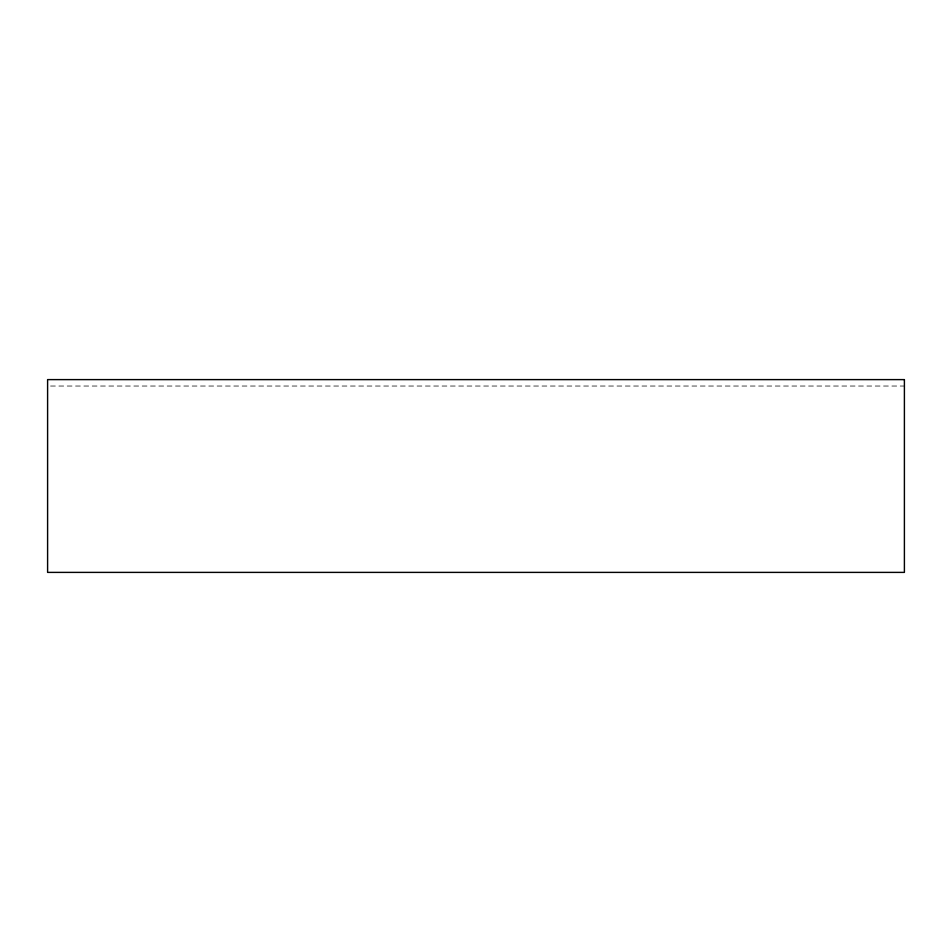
<?xml version="1.0" encoding="UTF-8"?>
<svg xmlns="http://www.w3.org/2000/svg" width="952" height="952" viewBox="0 0 952 952"><rect width="100%" height="100%" fill="white"/><g stroke="black" fill="none" stroke-linecap="round" stroke-linejoin="round"><path stroke-width="0.71" stroke-dasharray="4.76 3.57" d="M50.575 386.036L904.4 386.036"/><path stroke-width="1.43" d="M904.4 379.61L47.6 379.61L47.6 572.39L904.4 572.39L904.4 379.61"/></g></svg>
